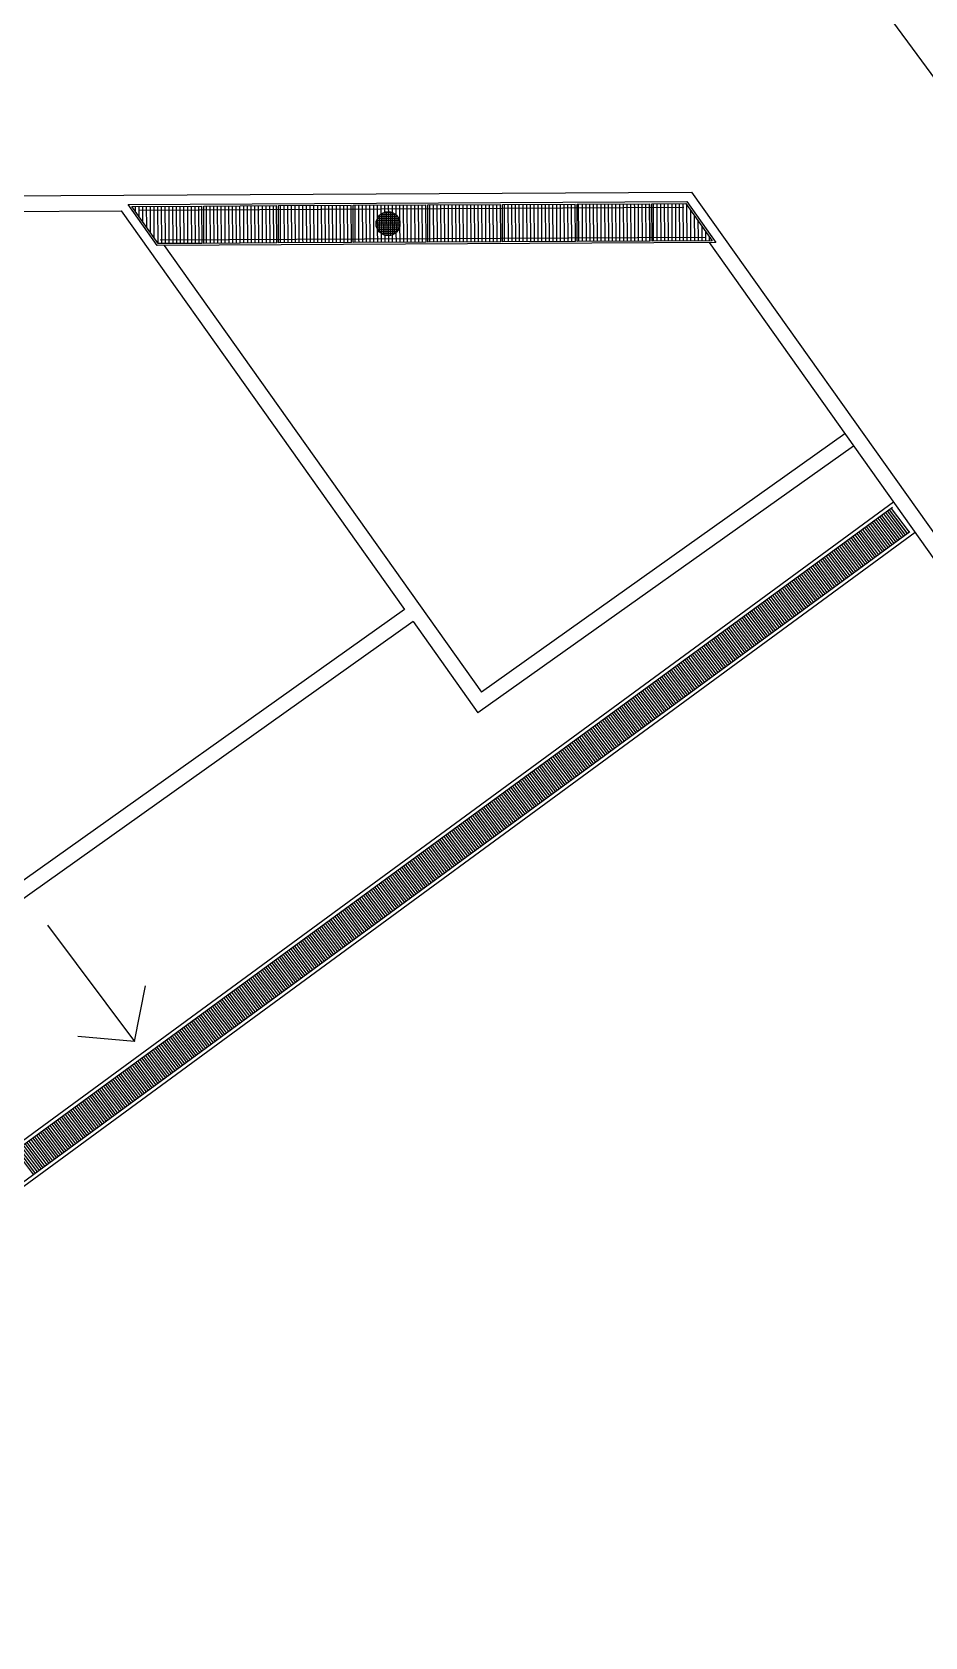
# Model space of a CAD drawing. Header units: metres. Extents: x 399 to 2240, y -1398 to 399.
# Drawn here: x 2172.98 to 2177.16, y -1037.61 to -1030.09 of the extents above; entities that cross this region are included whole.
import ezdxf

# ---------------------------------------------------------------- set-up
doc = ezdxf.new("R2010")
doc.units = ezdxf.units.M
doc.header["$MEASUREMENT"] = 0
doc.linetypes.add('HIDDEN', pattern=[0.375, 0.25, -0.125])
doc.layers.add('ARQUITETURA', color=253, linetype='CONTINUOUS')
doc.layers.add('IMPLANTAÇÃO 1', color=2, linetype='HIDDEN')

msp = doc.modelspace()

# ---------------------------------------------------------------- hatches: boundary and pattern name
at = {"layer": 'IMPLANTAÇÃO 1', "linetype": 'ByBlock'}
h = msp.add_hatch(dxfattribs=at)
h.set_pattern_fill('ANSI31', color=1, scale=3.5, angle=30)
h.set_pattern_definition([(75, (-94.63224, -7e-12), (-0.42259255, 0.11323333), [])])
h.paths.add_polyline_path([(2195.27651, -1039.79063), (2193.90879, -1033.64088), (2191.52665, -1034.26882), (2189.09122, -1035.12317), (2186.62122, -1036.22877), (2184.97871, -1037.11129), (2183.00237, -1038.34839), (2180.41455, -1040.22026), (2178.51919, -1041.61078), (2176.83603, -1042.84562), (2175.67103, -1043.70033), (2177.16168, -1045.73215), (2178.12826, -1047.04966), (2179.39765, -1048.77991), (2180.79623, -1047.75385), (2183.03528, -1046.11119), (2184.53306, -1045.01235), (2187.14861, -1043.16114, -0.0873514)])

# ---------------------------------------------------------------- linework, layer by layer
at = {"layer": 'ARQUITETURA'}
for p, q in [((2176.99101, -1030.01275, 0), (2180.0564, -1034.19327, 0)), ((2171.61281, -1030.86649, 0), (2176.07075, -1030.84344, 0)), ((2176.07075, -1030.84344, 0), (2179.98756, -1036.35527, 0)), ((2173.43023, -1030.90085, 0), (2176.04825, -1030.88731, 0)), ((2173.56651, -1031.09264, 0), (2173.43023, -1030.90085, 0)), ((2173.44712, -1030.90951, 0), (2173.77588, -1030.90781, 0)), ((2173.57101, -1031.08387, 0), (2173.44712, -1030.90951, 0)), ((2173.46473, -1030.9343, 0), (2173.46456, -1030.90942, 0)), ((2173.48089, -1030.92683, 0), (2176.03475, -1030.91363, 0)), ((2173.48218, -1030.92683, 0), (2173.48206, -1030.90933, 0)), ((2173.50007, -1030.98404, 0), (2173.49956, -1030.90924, 0)), ((2173.51775, -1031.00891, 0), (2173.51706, -1030.90915, 0)), ((2173.53542, -1031.03378, 0), (2173.53455, -1030.90906, 0)), ((2173.55309, -1031.05865, 0), (2173.55205, -1030.90897, 0)), ((2173.57076, -1031.08352, 0), (2173.56955, -1030.90888, 0)), ((2173.58827, -1031.08378, 0), (2173.58705, -1030.90879, 0)), ((2173.60564, -1031.06619, 0), (2173.60455, -1030.90869, 0)), ((2173.62326, -1031.0836, 0), (2173.62205, -1030.9086, 0)), ((2173.64076, -1031.08351, 0), (2173.63955, -1030.90851, 0)), ((2173.65717, -1030.92592, 0), (2173.65705, -1030.90842, 0)), ((2173.67467, -1030.92583, 0), (2173.67455, -1030.90833, 0)), ((2173.69314, -1031.06574, 0), (2173.69205, -1030.90824, 0)), ((2173.71076, -1031.08314, 0), (2173.70955, -1030.90815, 0)), ((2173.72826, -1031.08305, 0), (2173.72705, -1030.90806, 0)), ((2173.74576, -1031.08296, 0), (2173.74455, -1030.90797, 0)), ((2173.76217, -1030.92538, 0), (2173.76205, -1030.90788, 0)), ((2173.77679, -1031.0828, 0), (2173.77588, -1030.90781, 0)), ((2173.78463, -1030.90776, 0), (2174.12587, -1030.906, 0)), ((2173.78554, -1031.08276, 0), (2173.78463, -1030.90776, 0)), ((2173.79826, -1031.08269, 0), (2173.79705, -1030.9077, 0)), ((2173.81576, -1031.0826, 0), (2173.81454, -1030.90761, 0)), ((2173.83326, -1031.08251, 0), (2173.83204, -1030.90752, 0)), ((2173.85076, -1031.08242, 0), (2173.84954, -1030.90743, 0)), ((2173.86826, -1031.08233, 0), (2173.86704, -1030.90734, 0)), ((2173.88563, -1031.06474, 0), (2173.88454, -1030.90725, 0)), ((2173.90325, -1031.08215, 0), (2173.90204, -1030.90716, 0)), ((2173.92075, -1031.08206, 0), (2173.91954, -1030.90707, 0)), ((2173.93825, -1031.08197, 0), (2173.93704, -1030.90698, 0)), ((2173.95466, -1030.92438, 0), (2173.95454, -1030.90689, 0)), ((2173.97313, -1031.06429, 0), (2173.97204, -1030.90679, 0)), ((2173.99075, -1031.0817, 0), (2173.98954, -1030.9067, 0)), ((2174.00825, -1031.08161, 0), (2174.00704, -1030.90661, 0)), ((2174.02466, -1030.92402, 0), (2174.02454, -1030.90652, 0)), ((2174.04325, -1031.08142, 0), (2174.04204, -1030.90643, 0)), ((2174.06075, -1031.08133, 0), (2174.05954, -1030.90634, 0)), ((2174.07825, -1031.08124, 0), (2174.07704, -1030.90625, 0)), ((2174.09575, -1031.08115, 0), (2174.09453, -1030.90616, 0)), ((2174.11325, -1031.08106, 0), (2174.11203, -1030.90607, 0)), ((2174.12677, -1031.08099, 0), (2174.12587, -1030.906, 0)), ((2174.13462, -1030.90595, 0), (2174.47586, -1030.90419, 0)), ((2174.13552, -1031.08095, 0), (2174.13462, -1030.90595, 0)), ((2174.14496, -1031.0809, 0), (2174.14375, -1030.90591, 0)), ((2174.16246, -1031.08081, 0), (2174.16124, -1030.90582, 0)), ((2174.17996, -1031.08072, 0), (2174.17874, -1030.90573, 0)), ((2174.19733, -1031.06313, 0), (2174.19624, -1030.90564, 0)), ((2174.21496, -1031.08054, 0), (2174.21374, -1030.90555, 0)), ((2174.23245, -1031.08045, 0), (2174.23124, -1030.90545, 0)), ((2174.24886, -1030.92286, 0), (2174.24874, -1030.90536, 0)), ((2174.24983, -1031.06286, 0), (2174.24886, -1030.92286, 0)), ((2174.26636, -1030.92277, 0), (2174.26624, -1030.90527, 0)), ((2174.26745, -1031.08027, 0), (2174.26636, -1030.92277, 0)), ((2174.28495, -1031.08018, 0), (2174.28374, -1030.90518, 0)), ((2174.30245, -1031.08008, 0), (2174.30124, -1030.90509, 0)), ((2174.31995, -1031.07999, 0), (2174.31874, -1030.905, 0)), ((2174.33745, -1031.0799, 0), (2174.33624, -1030.90491, 0)), ((2174.35495, -1031.07981, 0), (2174.35374, -1030.90482, 0)), ((2174.37245, -1031.07972, 0), (2174.37124, -1030.90473, 0)), ((2174.38995, -1031.07963, 0), (2174.38874, -1030.90464, 0)), ((2174.40745, -1031.07954, 0), (2174.40624, -1030.90455, 0)), ((2174.42495, -1031.07945, 0), (2174.42373, -1030.90446, 0)), ((2174.44245, -1031.07936, 0), (2174.44123, -1030.90437, 0)), ((2174.45995, -1031.07927, 0), (2174.45873, -1030.90428, 0)), ((2174.47676, -1031.07918, 0), (2174.47586, -1030.90419, 0)), ((2174.48461, -1030.90414, 0), (2174.82584, -1030.90238, 0)), ((2174.48551, -1031.07914, 0), (2174.48461, -1030.90414, 0)), ((2174.49494, -1031.07909, 0), (2174.49373, -1030.9041, 0)), ((2174.51232, -1031.0615, 0), (2174.51123, -1030.90401, 0)), ((2174.52982, -1031.06141, 0), (2174.52873, -1030.90392, 0)), ((2174.54744, -1031.07882, 0), (2174.54623, -1030.90383, 0)), ((2174.56494, -1031.07873, 0), (2174.56373, -1030.90374, 0)), ((2174.58135, -1030.92114, 0), (2174.58123, -1030.90365, 0)), ((2174.58244, -1031.07864, 0), (2174.58135, -1030.92114, 0)), ((2174.59915, -1030.96393, 0), (2174.59873, -1030.90355, 0)), ((2174.61651, -1030.94454, 0), (2174.61623, -1030.90346, 0)), ((2174.63396, -1030.93646, 0), (2174.63373, -1030.90337, 0)), ((2174.65135, -1030.92078, 0), (2174.65123, -1030.90328, 0)), ((2174.65144, -1030.93465, 0), (2174.65135, -1030.92078, 0)), ((2174.66885, -1030.92069, 0), (2174.66873, -1030.90319, 0)), ((2174.66897, -1030.93848, 0), (2174.66885, -1030.92069, 0)), ((2174.68655, -1030.94956, 0), (2174.68623, -1030.9031, 0)), ((2174.70431, -1030.98728, 0), (2174.70372, -1030.90301, 0)), ((2174.72244, -1031.07791, 0), (2174.72122, -1030.90292, 0)), ((2174.73994, -1031.07782, 0), (2174.73872, -1030.90283, 0)), ((2174.75744, -1031.07773, 0), (2174.75622, -1030.90274, 0)), ((2174.77493, -1031.07764, 0), (2174.77372, -1030.90265, 0)), ((2174.79231, -1031.06005, 0), (2174.79122, -1030.90256, 0)), ((2174.80884, -1030.91997, 0), (2174.80872, -1030.90247, 0)), ((2174.80981, -1031.05996, 0), (2174.80884, -1030.91997, 0)), ((2174.82675, -1031.07737, 0), (2174.82584, -1030.90238, 0)), ((2174.83459, -1030.90234, 0), (2175.17583, -1030.90057, 0)), ((2174.8355, -1031.07733, 0), (2174.83459, -1030.90234, 0)), ((2174.84493, -1031.07728, 0), (2174.84372, -1030.90229, 0)), ((2174.86134, -1030.9197, 0), (2174.86122, -1030.9022, 0)), ((2174.86243, -1031.07719, 0), (2174.86134, -1030.9197, 0)), ((2174.87981, -1031.0596, 0), (2174.87872, -1030.90211, 0)), ((2174.89743, -1031.07701, 0), (2174.89622, -1030.90202, 0)), ((2174.91493, -1031.07692, 0), (2174.91372, -1030.90193, 0)), ((2174.93243, -1031.07683, 0), (2174.93122, -1030.90184, 0)), ((2174.94884, -1030.91924, 0), (2174.94871, -1030.90175, 0)), ((2174.94993, -1031.07674, 0), (2174.94884, -1030.91924, 0)), ((2174.96743, -1031.07665, 0), (2174.96621, -1030.90165, 0)), ((2174.98493, -1031.07656, 0), (2174.98371, -1030.90156, 0)), ((2175.00243, -1031.07647, 0), (2175.00121, -1030.90147, 0)), ((2175.01992, -1031.07637, 0), (2175.01871, -1030.90138, 0)), ((2175.03742, -1031.07628, 0), (2175.03621, -1030.90129, 0)), ((2175.05492, -1031.07619, 0), (2175.05371, -1030.9012, 0)), ((2175.0723, -1031.0586, 0), (2175.07121, -1030.90111, 0)), ((2175.08992, -1031.07601, 0), (2175.08871, -1030.90102, 0)), ((2175.10742, -1031.07592, 0), (2175.10621, -1030.90093, 0)), ((2175.12492, -1031.07583, 0), (2175.12371, -1030.90084, 0)), ((2175.14133, -1030.91825, 0), (2175.14121, -1030.90075, 0)), ((2175.14242, -1031.07574, 0), (2175.14133, -1030.91825, 0)), ((2175.1598, -1031.05815, 0), (2175.15871, -1030.90066, 0)), ((2175.17674, -1031.07556, 0), (2175.17583, -1030.90057, 0)), ((2175.18458, -1030.90053, 0), (2175.52582, -1030.89876, 0)), ((2175.18549, -1031.07552, 0), (2175.18458, -1030.90053, 0)), ((2175.19492, -1031.07547, 0), (2175.19371, -1030.90048, 0)), ((2175.21242, -1031.07538, 0), (2175.21121, -1030.90039, 0)), ((2175.22883, -1030.9178, 0), (2175.2287, -1030.9003, 0)), ((2175.22992, -1031.07529, 0), (2175.22883, -1030.9178, 0)), ((2175.24742, -1031.0752, 0), (2175.2462, -1030.90021, 0)), ((2175.26492, -1031.07511, 0), (2175.2637, -1030.90012, 0)), ((2175.28242, -1031.07502, 0), (2175.2812, -1030.90003, 0)), ((2175.29991, -1031.07493, 0), (2175.2987, -1030.89994, 0)), ((2175.31741, -1031.07484, 0), (2175.3162, -1030.89985, 0)), ((2175.33491, -1031.07475, 0), (2175.3337, -1030.89975, 0)), ((2175.35229, -1031.05716, 0), (2175.3512, -1030.89966, 0)), ((2175.36991, -1031.07457, 0), (2175.3687, -1030.89957, 0)), ((2175.38741, -1031.07447, 0), (2175.3862, -1030.89948, 0)), ((2175.40491, -1031.07438, 0), (2175.4037, -1030.89939, 0)), ((2175.42132, -1030.9168, 0), (2175.4212, -1030.8993, 0)), ((2175.42241, -1031.07429, 0), (2175.42132, -1030.9168, 0)), ((2175.43979, -1031.0567, 0), (2175.4387, -1030.89921, 0)), ((2175.45741, -1031.07411, 0), (2175.4562, -1030.89912, 0)), ((2175.47491, -1031.07402, 0), (2175.4737, -1030.89903, 0)), ((2175.49132, -1030.91644, 0), (2175.4912, -1030.89894, 0)), ((2175.49229, -1031.05643, 0), (2175.49132, -1030.91644, 0)), ((2175.50882, -1030.91635, 0), (2175.50869, -1030.89885, 0)), ((2175.50991, -1031.07384, 0), (2175.50882, -1030.91635, 0)), ((2175.52672, -1031.07375, 0), (2175.52582, -1030.89876, 0)), ((2175.53457, -1030.89872, 0), (2175.8758, -1030.89695, 0)), ((2175.53547, -1031.07371, 0), (2175.53457, -1030.89872, 0)), ((2175.54281, -1031.05617, 0), (2175.54172, -1030.89868, 0)), ((2175.56031, -1031.05608, 0), (2175.55922, -1030.89859, 0)), ((2175.57793, -1031.07349, 0), (2175.57672, -1030.8985, 0)), ((2175.59543, -1031.0734, 0), (2175.59422, -1030.89841, 0)), ((2175.61184, -1030.91582, 0), (2175.61171, -1030.89832, 0)), ((2175.61293, -1031.07331, 0), (2175.61184, -1030.91582, 0)), ((2175.63043, -1031.07322, 0), (2175.62921, -1030.89823, 0)), ((2175.64793, -1031.07313, 0), (2175.64671, -1030.89814, 0)), ((2175.66543, -1031.07304, 0), (2175.66421, -1030.89805, 0)), ((2175.68292, -1031.07295, 0), (2175.68171, -1030.89796, 0)), ((2175.70042, -1031.07286, 0), (2175.69921, -1030.89786, 0)), ((2175.71792, -1031.07277, 0), (2175.71671, -1030.89777, 0)), ((2175.73542, -1031.07268, 0), (2175.73421, -1030.89768, 0)), ((2175.75292, -1031.07259, 0), (2175.75171, -1030.89759, 0)), ((2175.77042, -1031.07249, 0), (2175.76921, -1030.8975, 0)), ((2175.78792, -1031.0724, 0), (2175.78671, -1030.89741, 0)), ((2175.80433, -1030.91482, 0), (2175.80421, -1030.89732, 0)), ((2175.80542, -1031.07231, 0), (2175.80433, -1030.91482, 0)), ((2175.8228, -1031.05472, 0), (2175.82171, -1030.89723, 0)), ((2175.84042, -1031.07213, 0), (2175.83921, -1030.89714, 0)), ((2175.85792, -1031.07204, 0), (2175.85671, -1030.89705, 0)), ((2175.8753, -1031.05445, 0), (2175.87421, -1030.89696, 0)), ((2175.87671, -1031.07195, 0), (2175.8758, -1030.89695, 0)), ((2175.88455, -1030.89691, 0), (2176.04375, -1030.89608, 0)), ((2175.88546, -1031.0719, 0), (2175.88455, -1030.89691, 0)), ((2175.89183, -1030.91437, 0), (2175.8917, -1030.89687, 0)), ((2175.89292, -1031.07186, 0), (2175.89183, -1030.91437, 0)), ((2175.91042, -1031.07177, 0), (2175.9092, -1030.89678, 0)), ((2175.92792, -1031.07168, 0), (2175.9267, -1030.89669, 0)), ((2175.94542, -1031.07159, 0), (2175.9442, -1030.8966, 0)), ((2175.96291, -1031.0715, 0), (2175.9617, -1030.89651, 0)), ((2175.98041, -1031.07141, 0), (2175.9792, -1030.89642, 0)), ((2175.99791, -1031.07132, 0), (2175.9967, -1030.89633, 0)), ((2176.01541, -1031.07123, 0), (2176.0142, -1030.89624, 0)), ((2176.03291, -1031.07114, 0), (2176.0317, -1030.89615, 0)), ((2176.04375, -1030.89608, 0), (2176.16765, -1031.07044, 0)), ((2176.04825, -1030.88731, 0), (2176.18454, -1031.0791, 0)), ((2176.05041, -1031.07105, 0), (2176.04925, -1030.90382, 0)), ((2171.98028, -1030.93812, 0), (2173.39709, -1030.92956, 0)), ((2173.39709, -1030.92956, 0), (2174.72503, -1032.79837, 0)), ((2173.48219, -1030.92866, 0), (2173.48218, -1030.92683, 0)), ((2173.4824, -1030.95917, 0), (2173.48219, -1030.92866, 0)), ((2173.65826, -1031.08342, 0), (2173.65717, -1030.92592, 0)), ((2173.67576, -1031.08332, 0), (2173.67467, -1030.92583, 0)), ((2173.76326, -1031.08287, 0), (2173.76217, -1030.92538, 0)), ((2173.95575, -1031.08188, 0), (2173.95466, -1030.92438, 0)), ((2174.02563, -1031.06402, 0), (2174.02466, -1030.92402, 0)), ((2174.70437, -1030.99259, 0), (2174.59248, -1030.99337, 0)), ((2174.704, -1030.98385, 0), (2174.59272, -1030.98462, 0)), ((2174.70223, -1030.97511, 0), (2174.59437, -1030.97586, 0)), ((2174.69891, -1030.96638, 0), (2174.59757, -1030.96708, 0)), ((2174.60017, -1031.01901, 0), (2174.59978, -1030.96279, 0)), ((2174.69372, -1030.95767, 0), (2174.60264, -1030.9583, 0)), ((2174.609, -1031.03035, 0), (2174.60845, -1030.95133, 0)), ((2174.6859, -1030.94897, 0), (2174.61034, -1030.94949, 0)), ((2174.6178, -1031.03746, 0), (2174.61715, -1030.9441, 0)), ((2174.67311, -1030.94031, 0), (2174.62301, -1030.94066, 0)), ((2174.62658, -1031.04213, 0), (2174.62587, -1030.9393, 0)), ((2174.63535, -1031.04502, 0), (2174.6346, -1030.93629, 0)), ((2174.64411, -1031.0464, 0), (2174.64334, -1030.93479, 0)), ((2174.65286, -1031.04638, 0), (2174.65209, -1030.93469, 0)), ((2174.6616, -1031.04499, 0), (2174.66084, -1030.93596, 0)), ((2174.67033, -1031.04209, 0), (2174.66961, -1030.93874, 0)), ((2174.67905, -1031.03744, 0), (2174.6784, -1030.94327, 0)), ((2174.68775, -1031.03041, 0), (2174.68719, -1030.95017, 0)), ((2174.69642, -1031.01938, 0), (2174.69602, -1030.96109, 0)), ((2174.70494, -1031.078, 0), (2174.70435, -1030.99307, 0)), ((2176.06791, -1031.07096, 0), (2176.06692, -1030.92869, 0)), ((2176.08541, -1031.07087, 0), (2176.0846, -1030.95356, 0)), ((2176.10279, -1031.05328, 0), (2176.10227, -1030.97843, 0)), ((2173.58001, -1031.06632, 0), (2176.13387, -1031.05312, 0)), ((2173.60576, -1031.08369, 0), (2173.60564, -1031.06619, 0)), ((2173.69326, -1031.08323, 0), (2173.69314, -1031.06574, 0)), ((2173.88575, -1031.08224, 0), (2173.88563, -1031.06474, 0)), ((2173.97325, -1031.08179, 0), (2173.97313, -1031.06429, 0)), ((2174.02575, -1031.08152, 0), (2174.02563, -1031.06402, 0)), ((2174.19746, -1031.08063, 0), (2174.19733, -1031.06313, 0)), ((2174.24995, -1031.08036, 0), (2174.24983, -1031.06286, 0)), ((2174.51244, -1031.079, 0), (2174.51232, -1031.0615, 0)), ((2174.52994, -1031.07891, 0), (2174.52982, -1031.06141, 0)), ((2174.70336, -1031.00135, 0), (2174.59361, -1031.00211, 0)), ((2174.70088, -1031.01012, 0), (2174.59621, -1031.01084, 0)), ((2174.59994, -1031.07855, 0), (2174.59952, -1031.01788, 0)), ((2174.69671, -1031.0189, 0), (2174.6005, -1031.01956, 0)), ((2174.69033, -1031.02769, 0), (2174.607, -1031.02827, 0)), ((2174.68042, -1031.03651, 0), (2174.61703, -1031.03695, 0)), ((2174.61732, -1031.06096, 0), (2174.61715, -1031.03703, 0)), ((2174.61744, -1031.07846, 0), (2174.61732, -1031.06096, 0)), ((2174.63494, -1031.07837, 0), (2174.63471, -1031.04486, 0)), ((2174.65974, -1031.0454, 0), (2174.63783, -1031.04555, 0)), ((2174.65244, -1031.07828, 0), (2174.65222, -1031.04643, 0)), ((2174.66994, -1031.07818, 0), (2174.66969, -1031.04236, 0)), ((2174.68744, -1031.07809, 0), (2174.68711, -1031.03103, 0)), ((2174.79243, -1031.07755, 0), (2174.79231, -1031.06005, 0)), ((2174.80993, -1031.07746, 0), (2174.80981, -1031.05996, 0)), ((2174.87993, -1031.0771, 0), (2174.87981, -1031.0596, 0)), ((2175.07242, -1031.0761, 0), (2175.0723, -1031.0586, 0)), ((2175.15992, -1031.07565, 0), (2175.1598, -1031.05815, 0)), ((2175.52672, -1031.07375, 0), (2175.18549, -1031.07552, 0)), ((2175.35241, -1031.07466, 0), (2175.35229, -1031.05716, 0)), ((2175.43991, -1031.0742, 0), (2175.43979, -1031.0567, 0)), ((2175.49241, -1031.07393, 0), (2175.49229, -1031.05643, 0)), ((2175.87671, -1031.07195, 0), (2175.53547, -1031.07371, 0)), ((2175.54293, -1031.07367, 0), (2175.54281, -1031.05617, 0)), ((2175.56043, -1031.07358, 0), (2175.56031, -1031.05608, 0)), ((2175.82292, -1031.07222, 0), (2175.8228, -1031.05472, 0)), ((2175.87542, -1031.07195, 0), (2175.8753, -1031.05445, 0)), ((2176.16765, -1031.07044, 0), (2175.88546, -1031.0719, 0)), ((2176.10291, -1031.07078, 0), (2176.10279, -1031.05328, 0)), ((2176.12015, -1031.03381, 0), (2176.11994, -1031.0033, 0)), ((2176.12029, -1031.05319, 0), (2176.12015, -1031.03381, 0)), ((2176.12041, -1031.07069, 0), (2176.12029, -1031.05319, 0)), ((2176.13791, -1031.07059, 0), (2176.13761, -1031.02817, 0)), ((2176.15541, -1031.0705, 0), (2176.15529, -1031.05304, 0)), ((2176.18454, -1031.0791, 0), (2173.56651, -1031.09264, 0)), ((2173.77679, -1031.0828, 0), (2173.57101, -1031.08387, 0)), ((2173.59872, -1031.09247, 0), (2175.08619, -1033.18578, 0)), ((2174.12677, -1031.08099, 0), (2173.78554, -1031.08276, 0)), ((2174.47676, -1031.07918, 0), (2174.13552, -1031.08095, 0)), ((2174.82675, -1031.07737, 0), (2174.48551, -1031.07914, 0)), ((2175.17674, -1031.07556, 0), (2174.8355, -1031.07733, 0)), ((2176.15264, -1031.07927, 0), (2179.89056, -1036.33961, 0)), ((2176.78946, -1031.97546, 0), (2175.08619, -1033.18578, 0)), ((2176.83001, -1032.03252, 0), (2175.06968, -1033.28339, 0)), ((2177.01664, -1032.29517, 0), (2169.97242, -1037.46311, 0)), ((2177.01267, -1032.31978, 0), (2169.99512, -1037.46816, 0)), ((2176.97049, -1032.35073, 0), (2177.05449, -1032.46274, 0)), ((2176.97945, -1032.34415, 0), (2177.06345, -1032.45616, 0)), ((2176.98841, -1032.33758, 0), (2177.07241, -1032.44959, 0)), ((2176.99697, -1032.3313, 0), (2177.08098, -1032.44331, 0)), ((2176.99737, -1032.33101, 0), (2177.08137, -1032.44302, 0)), ((2177.00593, -1032.32472, 0), (2177.08994, -1032.43673, 0)), ((2177.00633, -1032.32443, 0), (2177.09033, -1032.43644, 0)), ((2176.87193, -1032.42304, 0), (2176.95593, -1032.53505, 0)), ((2176.88089, -1032.41646, 0), (2176.96489, -1032.52847, 0)), ((2176.88985, -1032.40989, 0), (2176.97385, -1032.5219, 0)), ((2176.89881, -1032.40332, 0), (2176.98281, -1032.51533, 0)), ((2176.90777, -1032.39674, 0), (2176.99177, -1032.50875, 0)), ((2176.91673, -1032.39017, 0), (2177.00073, -1032.50218, 0)), ((2176.92569, -1032.3836, 0), (2177.00969, -1032.4956, 0)), ((2176.93465, -1032.37702, 0), (2177.01865, -1032.48903, 0)), ((2176.94361, -1032.37045, 0), (2177.02761, -1032.48246, 0)), ((2176.95257, -1032.36388, 0), (2177.03657, -1032.47588, 0)), ((2176.96153, -1032.3573, 0), (2177.04553, -1032.46931, 0)), ((2177.11802, -1032.43783, 0), (2170.07763, -1037.60297, 0)), ((2177.09377, -1032.43392, 0), (2170.08101, -1037.57879, 0)), ((2176.7644, -1032.50192, 0), (2176.8484, -1032.61393, 0)), ((2176.77336, -1032.49535, 0), (2176.85736, -1032.60736, 0)), ((2176.78232, -1032.48878, 0), (2176.86632, -1032.60078, 0)), ((2176.79128, -1032.4822, 0), (2176.87528, -1032.59421, 0)), ((2176.80024, -1032.47563, 0), (2176.88424, -1032.58764, 0)), ((2176.8092, -1032.46905, 0), (2176.89321, -1032.58106, 0)), ((2176.81816, -1032.46248, 0), (2176.90217, -1032.57449, 0)), ((2176.82712, -1032.45591, 0), (2176.91113, -1032.56792, 0)), ((2176.83608, -1032.44933, 0), (2176.92009, -1032.56134, 0)), ((2176.84504, -1032.44276, 0), (2176.92905, -1032.55477, 0)), ((2176.85401, -1032.43619, 0), (2176.93801, -1032.54819, 0)), ((2176.86297, -1032.42961, 0), (2176.94697, -1032.54162, 0)), ((2176.66584, -1032.57423, 0), (2176.74984, -1032.68624, 0)), ((2176.6748, -1032.56766, 0), (2176.7588, -1032.67967, 0)), ((2176.68376, -1032.56109, 0), (2176.76776, -1032.67309, 0)), ((2176.69272, -1032.55451, 0), (2176.77672, -1032.66652, 0)), ((2176.70168, -1032.54794, 0), (2176.78568, -1032.65995, 0)), ((2176.71064, -1032.54137, 0), (2176.79464, -1032.65337, 0)), ((2176.7196, -1032.53479, 0), (2176.8036, -1032.6468, 0)), ((2176.72856, -1032.52822, 0), (2176.81256, -1032.64023, 0)), ((2176.73752, -1032.52164, 0), (2176.82152, -1032.63365, 0)), ((2176.74648, -1032.51507, 0), (2176.83048, -1032.62708, 0)), ((2176.75544, -1032.5085, 0), (2176.83944, -1032.62051, 0)), ((2176.56727, -1032.64654, 0), (2176.65128, -1032.75855, 0)), ((2176.57623, -1032.63997, 0), (2176.66024, -1032.75198, 0)), ((2176.58519, -1032.6334, 0), (2176.6692, -1032.74541, 0)), ((2176.59416, -1032.62682, 0), (2176.67816, -1032.73883, 0)), ((2176.60312, -1032.62025, 0), (2176.68712, -1032.73226, 0)), ((2176.61208, -1032.61368, 0), (2176.69608, -1032.72568, 0)), ((2176.62104, -1032.6071, 0), (2176.70504, -1032.71911, 0)), ((2176.63, -1032.60053, 0), (2176.714, -1032.71254, 0)), ((2176.63896, -1032.59395, 0), (2176.72296, -1032.70596, 0)), ((2176.64792, -1032.58738, 0), (2176.73192, -1032.69939, 0)), ((2176.65688, -1032.58081, 0), (2176.74088, -1032.69282, 0)), ((2176.45975, -1032.72543, 0), (2176.54375, -1032.83744, 0)), ((2176.46871, -1032.71886, 0), (2176.55271, -1032.83086, 0)), ((2176.47767, -1032.71228, 0), (2176.56167, -1032.82429, 0)), ((2176.48663, -1032.70571, 0), (2176.57063, -1032.81772, 0)), ((2176.49559, -1032.69913, 0), (2176.57959, -1032.81114, 0)), ((2176.50455, -1032.69256, 0), (2176.58855, -1032.80457, 0)), ((2176.51351, -1032.68599, 0), (2176.59751, -1032.798, 0)), ((2176.52247, -1032.67941, 0), (2176.60647, -1032.79142, 0)), ((2176.53143, -1032.67284, 0), (2176.61543, -1032.78485, 0)), ((2176.54039, -1032.66627, 0), (2176.62439, -1032.77827, 0)), ((2176.54935, -1032.65969, 0), (2176.63336, -1032.7717, 0)), ((2176.55831, -1032.65312, 0), (2176.64232, -1032.76513, 0)), ((2174.72503, -1032.79837, 0), (2171.35843, -1035.19062, 0)), ((2176.36119, -1032.79774, 0), (2176.44519, -1032.90975, 0)), ((2176.37015, -1032.79117, 0), (2176.45415, -1032.90317, 0)), ((2176.37911, -1032.78459, 0), (2176.46311, -1032.8966, 0)), ((2176.38807, -1032.77802, 0), (2176.47207, -1032.89003, 0)), ((2176.39703, -1032.77144, 0), (2176.48103, -1032.88345, 0)), ((2176.40599, -1032.76487, 0), (2176.48999, -1032.87688, 0)), ((2176.41495, -1032.7583, 0), (2176.49895, -1032.87031, 0)), ((2176.42391, -1032.75172, 0), (2176.50791, -1032.86373, 0)), ((2176.43287, -1032.74515, 0), (2176.51687, -1032.85716, 0)), ((2176.44183, -1032.73858, 0), (2176.52583, -1032.85058, 0)), ((2176.45079, -1032.732, 0), (2176.53479, -1032.84401, 0)), ((2174.76558, -1032.85543, 0), (2171.34191, -1035.28823, 0)), ((2174.76558, -1032.85543, 0), (2175.06968, -1033.28339, 0)), ((2176.25366, -1032.87662, 0), (2176.33766, -1032.98863, 0)), ((2176.26262, -1032.87005, 0), (2176.34662, -1032.98206, 0)), ((2176.27158, -1032.86348, 0), (2176.35558, -1032.97548, 0)), ((2176.28054, -1032.8569, 0), (2176.36454, -1032.96891, 0)), ((2176.2895, -1032.85033, 0), (2176.37351, -1032.96234, 0)), ((2176.29846, -1032.84376, 0), (2176.38247, -1032.95576, 0)), ((2176.30742, -1032.83718, 0), (2176.39143, -1032.94919, 0)), ((2176.31638, -1032.83061, 0), (2176.40039, -1032.94262, 0)), ((2176.32534, -1032.82403, 0), (2176.40935, -1032.93604, 0)), ((2176.33431, -1032.81746, 0), (2176.41831, -1032.92947, 0)), ((2176.34327, -1032.81089, 0), (2176.42727, -1032.9229, 0)), ((2176.35223, -1032.80431, 0), (2176.43623, -1032.91632, 0)), ((2176.1551, -1032.94893, 0), (2176.2391, -1033.06094, 0)), ((2176.16406, -1032.94236, 0), (2176.24806, -1033.05437, 0)), ((2176.17302, -1032.93579, 0), (2176.25702, -1033.0478, 0)), ((2176.18198, -1032.92921, 0), (2176.26598, -1033.04122, 0)), ((2176.19094, -1032.92264, 0), (2176.27494, -1033.03465, 0)), ((2176.1999, -1032.91607, 0), (2176.2839, -1033.02807, 0)), ((2176.20886, -1032.90949, 0), (2176.29286, -1033.0215, 0)), ((2176.21782, -1032.90292, 0), (2176.30182, -1033.01493, 0)), ((2176.22678, -1032.89635, 0), (2176.31078, -1033.00835, 0)), ((2176.23574, -1032.88977, 0), (2176.31974, -1033.00178, 0)), ((2176.2447, -1032.8832, 0), (2176.3287, -1032.99521, 0)), ((2176.04757, -1033.02782, 0), (2176.13158, -1033.13983, 0)), ((2176.05653, -1033.02125, 0), (2176.14054, -1033.13325, 0)), ((2176.06549, -1033.01467, 0), (2176.1495, -1033.12668, 0)), ((2176.07446, -1033.0081, 0), (2176.15846, -1033.12011, 0)), ((2176.08342, -1033.00152, 0), (2176.16742, -1033.11353, 0)), ((2176.09238, -1032.99495, 0), (2176.17638, -1033.10696, 0)), ((2176.10134, -1032.98838, 0), (2176.18534, -1033.10039, 0)), ((2176.1103, -1032.9818, 0), (2176.1943, -1033.09381, 0)), ((2176.11926, -1032.97523, 0), (2176.20326, -1033.08724, 0)), ((2176.12822, -1032.96866, 0), (2176.21222, -1033.08066, 0)), ((2176.13718, -1032.96208, 0), (2176.22118, -1033.07409, 0)), ((2176.14614, -1032.95551, 0), (2176.23014, -1033.06752, 0)), ((2175.94901, -1033.10013, 0), (2176.03301, -1033.21214, 0)), ((2175.95797, -1033.09356, 0), (2176.04197, -1033.20556, 0)), ((2175.96693, -1033.08698, 0), (2176.05093, -1033.19899, 0)), ((2175.97589, -1033.08041, 0), (2176.05989, -1033.19242, 0)), ((2175.98485, -1033.07384, 0), (2176.06885, -1033.18584, 0)), ((2175.99381, -1033.06726, 0), (2176.07781, -1033.17927, 0)), ((2176.00277, -1033.06069, 0), (2176.08677, -1033.1727, 0)), ((2176.01173, -1033.05411, 0), (2176.09573, -1033.16612, 0)), ((2176.02069, -1033.04754, 0), (2176.10469, -1033.15955, 0)), ((2176.02965, -1033.04097, 0), (2176.11366, -1033.15297, 0)), ((2176.03861, -1033.03439, 0), (2176.12262, -1033.1464, 0)), ((2175.84149, -1033.17901, 0), (2175.92549, -1033.29102, 0)), ((2175.85045, -1033.17244, 0), (2175.93445, -1033.28445, 0)), ((2175.85941, -1033.16587, 0), (2175.94341, -1033.27788, 0)), ((2175.86837, -1033.15929, 0), (2175.95237, -1033.2713, 0)), ((2175.87733, -1033.15272, 0), (2175.96133, -1033.26473, 0)), ((2175.88629, -1033.14615, 0), (2175.97029, -1033.25815, 0)), ((2175.89525, -1033.13957, 0), (2175.97925, -1033.25158, 0)), ((2175.90421, -1033.133, 0), (2175.98821, -1033.24501, 0)), ((2175.91317, -1033.12642, 0), (2175.99717, -1033.23843, 0)), ((2175.92213, -1033.11985, 0), (2176.00613, -1033.23186, 0)), ((2175.93109, -1033.11328, 0), (2176.01509, -1033.22529, 0)), ((2175.94005, -1033.1067, 0), (2176.02405, -1033.21871, 0)), ((2175.74292, -1033.25133, 0), (2175.82692, -1033.36333, 0)), ((2175.75188, -1033.24475, 0), (2175.83588, -1033.35676, 0)), ((2175.76084, -1033.23818, 0), (2175.84484, -1033.35019, 0)), ((2175.7698, -1033.2316, 0), (2175.85381, -1033.34361, 0)), ((2175.77876, -1033.22503, 0), (2175.86277, -1033.33704, 0)), ((2175.78772, -1033.21846, 0), (2175.87173, -1033.33046, 0)), ((2175.79668, -1033.21188, 0), (2175.88069, -1033.32389, 0)), ((2175.80564, -1033.20531, 0), (2175.88965, -1033.31732, 0)), ((2175.81461, -1033.19874, 0), (2175.89861, -1033.31074, 0)), ((2175.82357, -1033.19216, 0), (2175.90757, -1033.30417, 0)), ((2175.83253, -1033.18559, 0), (2175.91653, -1033.2976, 0)), ((2175.64436, -1033.32364, 0), (2175.72836, -1033.43564, 0)), ((2175.65332, -1033.31706, 0), (2175.73732, -1033.42907, 0)), ((2175.66228, -1033.31049, 0), (2175.74628, -1033.4225, 0)), ((2175.67124, -1033.30391, 0), (2175.75524, -1033.41592, 0)), ((2175.6802, -1033.29734, 0), (2175.7642, -1033.40935, 0)), ((2175.68916, -1033.29077, 0), (2175.77316, -1033.40278, 0)), ((2175.69812, -1033.28419, 0), (2175.78212, -1033.3962, 0)), ((2175.70708, -1033.27762, 0), (2175.79108, -1033.38963, 0)), ((2175.71604, -1033.27105, 0), (2175.80004, -1033.38305, 0)), ((2175.725, -1033.26447, 0), (2175.809, -1033.37648, 0)), ((2175.73396, -1033.2579, 0), (2175.81796, -1033.36991, 0)), ((2175.53683, -1033.40252, 0), (2175.62084, -1033.51453, 0)), ((2175.54579, -1033.39595, 0), (2175.6298, -1033.50795, 0)), ((2175.55476, -1033.38937, 0), (2175.63876, -1033.50138, 0)), ((2175.56372, -1033.3828, 0), (2175.64772, -1033.49481, 0)), ((2175.57268, -1033.37623, 0), (2175.65668, -1033.48823, 0)), ((2175.58164, -1033.36965, 0), (2175.66564, -1033.48166, 0)), ((2175.5906, -1033.36308, 0), (2175.6746, -1033.47509, 0)), ((2175.59956, -1033.3565, 0), (2175.68356, -1033.46851, 0)), ((2175.60852, -1033.34993, 0), (2175.69252, -1033.46194, 0)), ((2175.61748, -1033.34336, 0), (2175.70148, -1033.45537, 0)), ((2175.62644, -1033.33678, 0), (2175.71044, -1033.44879, 0)), ((2175.6354, -1033.33021, 0), (2175.7194, -1033.44222, 0)), ((2175.43827, -1033.47483, 0), (2175.52227, -1033.58684, 0)), ((2175.44723, -1033.46826, 0), (2175.53123, -1033.58027, 0)), ((2175.45619, -1033.46168, 0), (2175.54019, -1033.57369, 0)), ((2175.46515, -1033.45511, 0), (2175.54915, -1033.56712, 0)), ((2175.47411, -1033.44854, 0), (2175.55811, -1033.56054, 0)), ((2175.48307, -1033.44196, 0), (2175.56707, -1033.55397, 0)), ((2175.49203, -1033.43539, 0), (2175.57603, -1033.5474, 0)), ((2175.50099, -1033.42882, 0), (2175.58499, -1033.54082, 0)), ((2175.50995, -1033.42224, 0), (2175.59396, -1033.53425, 0)), ((2175.51891, -1033.41567, 0), (2175.60292, -1033.52768, 0)), ((2175.52787, -1033.40909, 0), (2175.61188, -1033.5211, 0)), ((2175.33075, -1033.55372, 0), (2175.41475, -1033.66572, 0)), ((2175.33971, -1033.54714, 0), (2175.42371, -1033.65915, 0)), ((2175.34867, -1033.54057, 0), (2175.43267, -1033.65258, 0)), ((2175.35763, -1033.53399, 0), (2175.44163, -1033.646, 0)), ((2175.36659, -1033.52742, 0), (2175.45059, -1033.63943, 0)), ((2175.37555, -1033.52085, 0), (2175.45955, -1033.63286, 0)), ((2175.38451, -1033.51427, 0), (2175.46851, -1033.62628, 0)), ((2175.39347, -1033.5077, 0), (2175.47747, -1033.61971, 0)), ((2175.40243, -1033.50113, 0), (2175.48643, -1033.61313, 0)), ((2175.41139, -1033.49455, 0), (2175.49539, -1033.60656, 0)), ((2175.42035, -1033.48798, 0), (2175.50435, -1033.59999, 0)), ((2175.42931, -1033.4814, 0), (2175.51331, -1033.59341, 0)), ((2175.23218, -1033.62603, 0), (2175.31618, -1033.73803, 0)), ((2175.24114, -1033.61945, 0), (2175.32514, -1033.73146, 0)), ((2175.2501, -1033.61288, 0), (2175.33411, -1033.72489, 0)), ((2175.25906, -1033.6063, 0), (2175.34307, -1033.71831, 0)), ((2175.26802, -1033.59973, 0), (2175.35203, -1033.71174, 0)), ((2175.27698, -1033.59316, 0), (2175.36099, -1033.70517, 0)), ((2175.28594, -1033.58658, 0), (2175.36995, -1033.69859, 0)), ((2175.29491, -1033.58001, 0), (2175.37891, -1033.69202, 0)), ((2175.30387, -1033.57344, 0), (2175.38787, -1033.68544, 0)), ((2175.31283, -1033.56686, 0), (2175.39683, -1033.67887, 0)), ((2175.32179, -1033.56029, 0), (2175.40579, -1033.6723, 0)), ((2175.12466, -1033.70491, 0), (2175.20866, -1033.81692, 0)), ((2175.13362, -1033.69834, 0), (2175.21762, -1033.81035, 0)), ((2175.14258, -1033.69176, 0), (2175.22658, -1033.80377, 0)), ((2175.15154, -1033.68519, 0), (2175.23554, -1033.7972, 0)), ((2175.1605, -1033.67862, 0), (2175.2445, -1033.79062, 0)), ((2175.16946, -1033.67204, 0), (2175.25346, -1033.78405, 0)), ((2175.17842, -1033.66547, 0), (2175.26242, -1033.77748, 0)), ((2175.18738, -1033.65889, 0), (2175.27138, -1033.7709, 0)), ((2175.19634, -1033.65232, 0), (2175.28034, -1033.76433, 0)), ((2175.2053, -1033.64575, 0), (2175.2893, -1033.75776, 0)), ((2175.21426, -1033.63917, 0), (2175.29826, -1033.75118, 0)), ((2175.22322, -1033.6326, 0), (2175.30722, -1033.74461, 0)), ((2175.02609, -1033.77722, 0), (2175.1101, -1033.88923, 0)), ((2175.03506, -1033.77065, 0), (2175.11906, -1033.88266, 0)), ((2175.04402, -1033.76407, 0), (2175.12802, -1033.87608, 0)), ((2175.05298, -1033.7575, 0), (2175.13698, -1033.86951, 0)), ((2175.06194, -1033.75093, 0), (2175.14594, -1033.86293, 0)), ((2175.0709, -1033.74435, 0), (2175.1549, -1033.85636, 0)), ((2175.07986, -1033.73778, 0), (2175.16386, -1033.84979, 0)), ((2175.08882, -1033.73121, 0), (2175.17282, -1033.84321, 0)), ((2175.09778, -1033.72463, 0), (2175.18178, -1033.83664, 0)), ((2175.10674, -1033.71806, 0), (2175.19074, -1033.83007, 0)), ((2175.1157, -1033.71148, 0), (2175.1997, -1033.82349, 0)), ((2174.91857, -1033.85611, 0), (2175.00257, -1033.96811, 0)), ((2174.92753, -1033.84953, 0), (2175.01153, -1033.96154, 0)), ((2174.93649, -1033.84296, 0), (2175.02049, -1033.95497, 0)), ((2174.94545, -1033.83638, 0), (2175.02945, -1033.94839, 0)), ((2174.95441, -1033.82981, 0), (2175.03841, -1033.94182, 0)), ((2174.96337, -1033.82324, 0), (2175.04737, -1033.93525, 0)), ((2174.97233, -1033.81666, 0), (2175.05633, -1033.92867, 0)), ((2174.98129, -1033.81009, 0), (2175.06529, -1033.9221, 0)), ((2174.99025, -1033.80352, 0), (2175.07426, -1033.91552, 0)), ((2174.99921, -1033.79694, 0), (2175.08322, -1033.90895, 0)), ((2175.00817, -1033.79037, 0), (2175.09218, -1033.90238, 0)), ((2175.01713, -1033.78379, 0), (2175.10114, -1033.8958, 0)), ((2174.82001, -1033.92842, 0), (2174.90401, -1034.04042, 0)), ((2174.82897, -1033.92184, 0), (2174.91297, -1034.03385, 0)), ((2174.83793, -1033.91527, 0), (2174.92193, -1034.02728, 0)), ((2174.84689, -1033.9087, 0), (2174.93089, -1034.0207, 0)), ((2174.85585, -1033.90212, 0), (2174.93985, -1034.01413, 0)), ((2174.86481, -1033.89555, 0), (2174.94881, -1034.00756, 0)), ((2174.87377, -1033.88897, 0), (2174.95777, -1034.00098, 0)), ((2174.88273, -1033.8824, 0), (2174.96673, -1033.99441, 0)), ((2174.89169, -1033.87583, 0), (2174.97569, -1033.98784, 0)), ((2174.90065, -1033.86925, 0), (2174.98465, -1033.98126, 0)), ((2174.90961, -1033.86268, 0), (2174.99361, -1033.97469, 0)), ((2174.72144, -1034.00073, 0), (2174.80544, -1034.11274, 0)), ((2174.7304, -1033.99415, 0), (2174.81441, -1034.10616, 0)), ((2174.73936, -1033.98758, 0), (2174.82337, -1034.09959, 0)), ((2174.74832, -1033.98101, 0), (2174.83233, -1034.09301, 0)), ((2174.75728, -1033.97443, 0), (2174.84129, -1034.08644, 0)), ((2174.76624, -1033.96786, 0), (2174.85025, -1034.07987, 0)), ((2174.77521, -1033.96128, 0), (2174.85921, -1034.07329, 0)), ((2174.78417, -1033.95471, 0), (2174.86817, -1034.06672, 0)), ((2174.79313, -1033.94814, 0), (2174.87713, -1034.06015, 0)), ((2174.80209, -1033.94156, 0), (2174.88609, -1034.05357, 0)), ((2174.81105, -1033.93499, 0), (2174.89505, -1034.047, 0)), ((2174.61392, -1034.07961, 0), (2174.69792, -1034.19162, 0)), ((2174.62288, -1034.07304, 0), (2174.70688, -1034.18505, 0)), ((2174.63184, -1034.06646, 0), (2174.71584, -1034.17847, 0)), ((2174.6408, -1034.05989, 0), (2174.7248, -1034.1719, 0)), ((2174.64976, -1034.05332, 0), (2174.73376, -1034.16533, 0)), ((2174.65872, -1034.04674, 0), (2174.74272, -1034.15875, 0)), ((2174.66768, -1034.04017, 0), (2174.75168, -1034.15218, 0)), ((2174.67664, -1034.0336, 0), (2174.76064, -1034.1456, 0)), ((2174.6856, -1034.02702, 0), (2174.7696, -1034.13903, 0)), ((2174.69456, -1034.02045, 0), (2174.77856, -1034.13246, 0)), ((2174.70352, -1034.01387, 0), (2174.78752, -1034.12588, 0)), ((2174.71248, -1034.0073, 0), (2174.79648, -1034.11931, 0)), ((2174.51536, -1034.15192, 0), (2174.59936, -1034.26393, 0)), ((2174.52432, -1034.14535, 0), (2174.60832, -1034.25736, 0)), ((2174.53328, -1034.13877, 0), (2174.61728, -1034.25078, 0)), ((2174.54224, -1034.1322, 0), (2174.62624, -1034.24421, 0)), ((2174.5512, -1034.12563, 0), (2174.6352, -1034.23764, 0)), ((2174.56016, -1034.11905, 0), (2174.64416, -1034.23106, 0)), ((2174.56912, -1034.11248, 0), (2174.65312, -1034.22449, 0)), ((2174.57808, -1034.10591, 0), (2174.66208, -1034.21791, 0)), ((2174.58704, -1034.09933, 0), (2174.67104, -1034.21134, 0)), ((2174.596, -1034.09276, 0), (2174.68, -1034.20477, 0)), ((2174.60496, -1034.08619, 0), (2174.68896, -1034.19819, 0)), ((2174.40783, -1034.23081, 0), (2174.49183, -1034.34282, 0)), ((2174.41679, -1034.22423, 0), (2174.50079, -1034.33624, 0)), ((2174.42575, -1034.21766, 0), (2174.50975, -1034.32967, 0)), ((2174.43471, -1034.21109, 0), (2174.51871, -1034.32309, 0)), ((2174.44367, -1034.20451, 0), (2174.52767, -1034.31652, 0)), ((2174.45263, -1034.19794, 0), (2174.53663, -1034.30995, 0)), ((2174.46159, -1034.19136, 0), (2174.54559, -1034.30337, 0)), ((2174.47055, -1034.18479, 0), (2174.55456, -1034.2968, 0)), ((2174.47951, -1034.17822, 0), (2174.56352, -1034.29023, 0)), ((2174.48847, -1034.17164, 0), (2174.57248, -1034.28365, 0)), ((2174.49743, -1034.16507, 0), (2174.58144, -1034.27708, 0)), ((2174.50639, -1034.1585, 0), (2174.5904, -1034.2705, 0)), ((2173.05286, -1034.27775, 0), (2173.45957, -1034.82252, 0)), ((2174.30927, -1034.30312, 0), (2174.39327, -1034.41513, 0)), ((2174.31823, -1034.29654, 0), (2174.40223, -1034.40855, 0)), ((2174.32719, -1034.28997, 0), (2174.41119, -1034.40198, 0)), ((2174.33615, -1034.2834, 0), (2174.42015, -1034.3954, 0)), ((2174.34511, -1034.27682, 0), (2174.42911, -1034.38883, 0)), ((2174.35407, -1034.27025, 0), (2174.43807, -1034.38226, 0)), ((2174.36303, -1034.26368, 0), (2174.44703, -1034.37568, 0)), ((2174.37199, -1034.2571, 0), (2174.45599, -1034.36911, 0)), ((2174.38095, -1034.25053, 0), (2174.46495, -1034.36254, 0)), ((2174.38991, -1034.24395, 0), (2174.47391, -1034.35596, 0)), ((2174.39887, -1034.23738, 0), (2174.48287, -1034.34939, 0)), ((2174.20174, -1034.382, 0), (2174.28574, -1034.49401, 0)), ((2174.2107, -1034.37543, 0), (2174.29471, -1034.48744, 0)), ((2174.21966, -1034.36885, 0), (2174.30367, -1034.48086, 0)), ((2174.22862, -1034.36228, 0), (2174.31263, -1034.47429, 0)), ((2174.23758, -1034.35571, 0), (2174.32159, -1034.46772, 0)), ((2174.24654, -1034.34913, 0), (2174.33055, -1034.46114, 0)), ((2174.25551, -1034.34256, 0), (2174.33951, -1034.45457, 0)), ((2174.26447, -1034.33599, 0), (2174.34847, -1034.44799, 0)), ((2174.27343, -1034.32941, 0), (2174.35743, -1034.44142, 0)), ((2174.28239, -1034.32284, 0), (2174.36639, -1034.43485, 0)), ((2174.29135, -1034.31626, 0), (2174.37535, -1034.42827, 0)), ((2174.30031, -1034.30969, 0), (2174.38431, -1034.4217, 0)), ((2174.10318, -1034.45431, 0), (2174.18718, -1034.56632, 0)), ((2174.11214, -1034.44774, 0), (2174.19614, -1034.55975, 0)), ((2174.1211, -1034.44117, 0), (2174.2051, -1034.55317, 0)), ((2174.13006, -1034.43459, 0), (2174.21406, -1034.5466, 0)), ((2174.13902, -1034.42802, 0), (2174.22302, -1034.54003, 0)), ((2174.14798, -1034.42144, 0), (2174.23198, -1034.53345, 0)), ((2174.15694, -1034.41487, 0), (2174.24094, -1034.52688, 0)), ((2174.1659, -1034.4083, 0), (2174.2499, -1034.5203, 0)), ((2174.17486, -1034.40172, 0), (2174.25886, -1034.51373, 0)), ((2174.18382, -1034.39515, 0), (2174.26782, -1034.50716, 0)), ((2174.19278, -1034.38858, 0), (2174.27678, -1034.50058, 0)), ((2174.00462, -1034.52662, 0), (2174.08862, -1034.63863, 0)), ((2174.01358, -1034.52005, 0), (2174.09758, -1034.63206, 0)), ((2174.02254, -1034.51348, 0), (2174.10654, -1034.62548, 0)), ((2174.0315, -1034.5069, 0), (2174.1155, -1034.61891, 0)), ((2174.04046, -1034.50033, 0), (2174.12446, -1034.61234, 0)), ((2174.04942, -1034.49375, 0), (2174.13342, -1034.60576, 0)), ((2174.05838, -1034.48718, 0), (2174.14238, -1034.59919, 0)), ((2174.06734, -1034.48061, 0), (2174.15134, -1034.59262, 0)), ((2174.0763, -1034.47403, 0), (2174.1603, -1034.58604, 0)), ((2174.08526, -1034.46746, 0), (2174.16926, -1034.57947, 0)), ((2174.09422, -1034.46089, 0), (2174.17822, -1034.57289, 0)), ((2173.45957, -1034.82252, 0), (2173.51253, -1034.56217, 0)), ((2173.89709, -1034.60551, 0), (2173.98109, -1034.71752, 0)), ((2173.90605, -1034.59893, 0), (2173.99005, -1034.71094, 0)), ((2173.91501, -1034.59236, 0), (2173.99901, -1034.70437, 0)), ((2173.92397, -1034.58579, 0), (2174.00797, -1034.69779, 0)), ((2173.93293, -1034.57921, 0), (2174.01693, -1034.69122, 0)), ((2173.94189, -1034.57264, 0), (2174.02589, -1034.68465, 0)), ((2173.95085, -1034.56607, 0), (2174.03486, -1034.67807, 0)), ((2173.95981, -1034.55949, 0), (2174.04382, -1034.6715, 0)), ((2173.96877, -1034.55292, 0), (2174.05278, -1034.66493, 0)), ((2173.97773, -1034.54634, 0), (2174.06174, -1034.65835, 0)), ((2173.98669, -1034.53977, 0), (2174.0707, -1034.65178, 0)), ((2173.99566, -1034.5332, 0), (2174.07966, -1034.64521, 0)), ((2173.79853, -1034.67782, 0), (2173.88253, -1034.78983, 0)), ((2173.80749, -1034.67124, 0), (2173.89149, -1034.78325, 0)), ((2173.81645, -1034.66467, 0), (2173.90045, -1034.77668, 0)), ((2173.82541, -1034.6581, 0), (2173.90941, -1034.77011, 0)), ((2173.83437, -1034.65152, 0), (2173.91837, -1034.76353, 0)), ((2173.84333, -1034.64495, 0), (2173.92733, -1034.75696, 0)), ((2173.85229, -1034.63838, 0), (2173.93629, -1034.75038, 0)), ((2173.86125, -1034.6318, 0), (2173.94525, -1034.74381, 0)), ((2173.87021, -1034.62523, 0), (2173.95421, -1034.73724, 0)), ((2173.87917, -1034.61866, 0), (2173.96317, -1034.73066, 0)), ((2173.88813, -1034.61208, 0), (2173.97213, -1034.72409, 0)), ((2173.691, -1034.7567, 0), (2173.77501, -1034.86871, 0)), ((2173.69996, -1034.75013, 0), (2173.78397, -1034.86214, 0)), ((2173.70892, -1034.74356, 0), (2173.79293, -1034.85556, 0)), ((2173.71788, -1034.73698, 0), (2173.80189, -1034.84899, 0)), ((2173.72684, -1034.73041, 0), (2173.81085, -1034.84242, 0)), ((2173.73581, -1034.72383, 0), (2173.81981, -1034.83584, 0)), ((2173.74477, -1034.71726, 0), (2173.82877, -1034.82927, 0)), ((2173.75373, -1034.71069, 0), (2173.83773, -1034.8227, 0)), ((2173.76269, -1034.70411, 0), (2173.84669, -1034.81612, 0)), ((2173.77165, -1034.69754, 0), (2173.85565, -1034.80955, 0)), ((2173.78061, -1034.69097, 0), (2173.86461, -1034.80297, 0)), ((2173.78957, -1034.68439, 0), (2173.87357, -1034.7964, 0)), ((2173.45957, -1034.82252, 0), (2173.19491, -1034.7993, 0)), ((2173.59244, -1034.82901, 0), (2173.67644, -1034.94102, 0)), ((2173.6014, -1034.82244, 0), (2173.6854, -1034.93445, 0)), ((2173.61036, -1034.81587, 0), (2173.69436, -1034.92787, 0)), ((2173.61932, -1034.80929, 0), (2173.70332, -1034.9213, 0)), ((2173.62828, -1034.80272, 0), (2173.71228, -1034.91473, 0)), ((2173.63724, -1034.79615, 0), (2173.72124, -1034.90815, 0)), ((2173.6462, -1034.78957, 0), (2173.7302, -1034.90158, 0)), ((2173.65516, -1034.783, 0), (2173.73916, -1034.89501, 0)), ((2173.66412, -1034.77642, 0), (2173.74812, -1034.88843, 0)), ((2173.67308, -1034.76985, 0), (2173.75708, -1034.88186, 0)), ((2173.68204, -1034.76328, 0), (2173.76604, -1034.87528, 0)), ((2173.48492, -1034.9079, 0), (2173.56892, -1035.01991, 0)), ((2173.49388, -1034.90132, 0), (2173.57788, -1035.01333, 0)), ((2173.50284, -1034.89475, 0), (2173.58684, -1035.00676, 0)), ((2173.5118, -1034.88818, 0), (2173.5958, -1035.00019, 0)), ((2173.52076, -1034.8816, 0), (2173.60476, -1034.99361, 0)), ((2173.52972, -1034.87503, 0), (2173.61372, -1034.98704, 0)), ((2173.53868, -1034.86846, 0), (2173.62268, -1034.98046, 0)), ((2173.54764, -1034.86188, 0), (2173.63164, -1034.97389, 0)), ((2173.5566, -1034.85531, 0), (2173.6406, -1034.96732, 0)), ((2173.56556, -1034.84873, 0), (2173.64956, -1034.96074, 0)), ((2173.57452, -1034.84216, 0), (2173.65852, -1034.95417, 0)), ((2173.58348, -1034.83559, 0), (2173.66748, -1034.9476, 0)), ((2173.38635, -1034.98021, 0), (2173.47035, -1035.09222, 0)), ((2173.39531, -1034.97364, 0), (2173.47931, -1035.08564, 0)), ((2173.40427, -1034.96706, 0), (2173.48827, -1035.07907, 0)), ((2173.41323, -1034.96049, 0), (2173.49723, -1035.0725, 0)), ((2173.42219, -1034.95391, 0), (2173.50619, -1035.06592, 0)), ((2173.43115, -1034.94734, 0), (2173.51516, -1035.05935, 0)), ((2173.44011, -1034.94077, 0), (2173.52412, -1035.05277, 0)), ((2173.44907, -1034.93419, 0), (2173.53308, -1035.0462, 0)), ((2173.45803, -1034.92762, 0), (2173.54204, -1035.03963, 0)), ((2173.46699, -1034.92105, 0), (2173.551, -1035.03305, 0)), ((2173.47596, -1034.91447, 0), (2173.55996, -1035.02648, 0)), ((2173.27883, -1035.05909, 0), (2173.36283, -1035.1711, 0)), ((2173.28779, -1035.05252, 0), (2173.37179, -1035.16453, 0)), ((2173.29675, -1035.04595, 0), (2173.38075, -1035.15795, 0)), ((2173.30571, -1035.03937, 0), (2173.38971, -1035.15138, 0)), ((2173.31467, -1035.0328, 0), (2173.39867, -1035.14481, 0)), ((2173.32363, -1035.02622, 0), (2173.40763, -1035.13823, 0)), ((2173.33259, -1035.01965, 0), (2173.41659, -1035.13166, 0)), ((2173.34155, -1035.01308, 0), (2173.42555, -1035.12509, 0)), ((2173.35051, -1035.0065, 0), (2173.43451, -1035.11851, 0)), ((2173.35947, -1034.99993, 0), (2173.44347, -1035.11194, 0)), ((2173.36843, -1034.99336, 0), (2173.45243, -1035.10536, 0)), ((2173.37739, -1034.98678, 0), (2173.46139, -1035.09879, 0)), ((2173.18026, -1035.1314, 0), (2173.26427, -1035.24341, 0)), ((2173.18922, -1035.12483, 0), (2173.27323, -1035.23684, 0)), ((2173.19818, -1035.11826, 0), (2173.28219, -1035.23026, 0)), ((2173.20714, -1035.11168, 0), (2173.29115, -1035.22369, 0)), ((2173.21611, -1035.10511, 0), (2173.30011, -1035.21712, 0)), ((2173.22507, -1035.09854, 0), (2173.30907, -1035.21054, 0)), ((2173.23403, -1035.09196, 0), (2173.31803, -1035.20397, 0)), ((2173.24299, -1035.08539, 0), (2173.32699, -1035.1974, 0)), ((2173.25195, -1035.07881, 0), (2173.33595, -1035.19082, 0)), ((2173.26091, -1035.07224, 0), (2173.34491, -1035.18425, 0)), ((2173.26987, -1035.06567, 0), (2173.35387, -1035.17768, 0)), ((2173.0817, -1035.20371, 0), (2173.1657, -1035.31572, 0)), ((2173.09066, -1035.19714, 0), (2173.17466, -1035.30915, 0)), ((2173.09962, -1035.19057, 0), (2173.18362, -1035.30258, 0)), ((2173.10858, -1035.18399, 0), (2173.19258, -1035.296, 0)), ((2173.11754, -1035.17742, 0), (2173.20154, -1035.28943, 0)), ((2173.1265, -1035.17085, 0), (2173.2105, -1035.28285, 0)), ((2173.13546, -1035.16427, 0), (2173.21946, -1035.27628, 0)), ((2173.14442, -1035.1577, 0), (2173.22842, -1035.26971, 0)), ((2173.15338, -1035.15112, 0), (2173.23738, -1035.26313, 0)), ((2173.16234, -1035.14455, 0), (2173.24634, -1035.25656, 0)), ((2173.1713, -1035.13798, 0), (2173.25531, -1035.24999, 0)), ((2172.97418, -1035.2826, 0), (2173.05818, -1035.39461, 0)), ((2172.98314, -1035.27603, 0), (2173.06714, -1035.38803, 0)), ((2172.9921, -1035.26945, 0), (2173.0761, -1035.38146, 0)), ((2173.00106, -1035.26288, 0), (2173.08506, -1035.37489, 0)), ((2173.01002, -1035.2563, 0), (2173.09402, -1035.36831, 0)), ((2173.01898, -1035.24973, 0), (2173.10298, -1035.36174, 0)), ((2173.02794, -1035.24316, 0), (2173.11194, -1035.35517, 0)), ((2173.0369, -1035.23658, 0), (2173.1209, -1035.34859, 0)), ((2173.04586, -1035.23001, 0), (2173.12986, -1035.34202, 0)), ((2173.05482, -1035.22344, 0), (2173.13882, -1035.33544, 0)), ((2173.06378, -1035.21686, 0), (2173.14778, -1035.32887, 0)), ((2173.07274, -1035.21029, 0), (2173.15674, -1035.3223, 0)), ((2172.90249, -1035.33519, 0), (2172.98649, -1035.4472, 0)), ((2172.91145, -1035.32861, 0), (2172.99546, -1035.44062, 0)), ((2172.92041, -1035.32204, 0), (2173.00442, -1035.43405, 0)), ((2172.92937, -1035.31547, 0), (2173.01338, -1035.42748, 0)), ((2172.93833, -1035.30889, 0), (2173.02234, -1035.4209, 0)), ((2172.94729, -1035.30232, 0), (2173.0313, -1035.41433, 0)), ((2172.95626, -1035.29575, 0), (2173.04026, -1035.40775, 0)), ((2172.96522, -1035.28917, 0), (2173.04922, -1035.40118, 0))]:
    msp.add_line(p, q, dxfattribs=at)
msp.add_circle((2174.64841, -1030.99056, 0), 0.056, dxfattribs=at)

doc.saveas('drawing.dxf')
